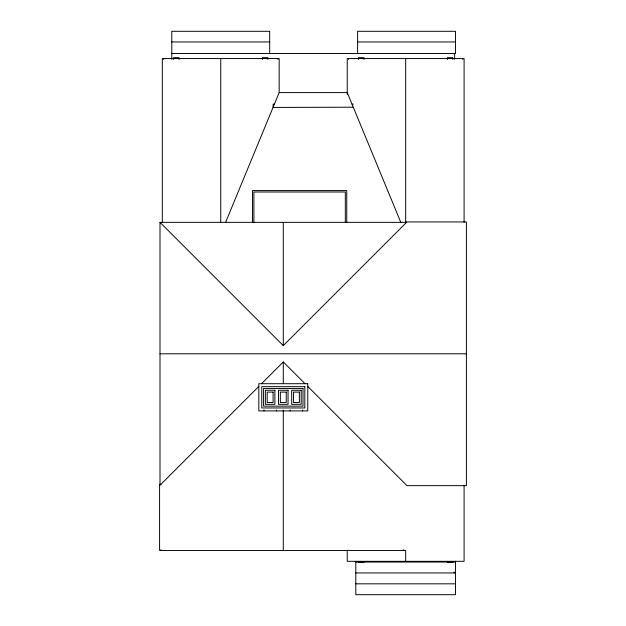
<?xml version="1.0" encoding="UTF-8"?>
<svg xmlns="http://www.w3.org/2000/svg" width="626" height="626" viewBox="0 0 626 626"><rect width="100%" height="100%" fill="white"/><g stroke="black" fill="none" stroke-linecap="round" stroke-linejoin="round"><path stroke-width="0.94" d="M225.571 222.433L279.165 92.593L279.165 58.554L162.314 58.554L162.314 222.426M160.006 222.347L283.288 345.638L406.579 222.347L160.006 222.347L160.006 485.236L258.812 386.43M261.535 383.707L283.288 361.953L305.042 383.707M171.79 41.95L269.689 41.95M357.61 41.95L455.509 41.95M171.79 53.507L455.509 53.507L455.509 31.3L357.61 31.3L357.61 53.507M279.165 92.593L347.242 92.593L400.836 222.433M274.415 104.104L273.132 104.104L273.132 107.437L353.275 107.21M351.992 104.104L353.275 104.104M405.671 221.94L466.409 221.94L466.409 485.643L406.986 485.643L307.765 386.43M160.006 353.792L466.409 353.792M160.913 484.328L159.591 484.328L159.591 550.504L405.671 550.504L405.671 561.326M355.811 562.062L455.525 562.062M358.534 562.234L363.972 562.234M447.371 562.234L452.809 562.234M355.811 572.947L455.525 572.947M355.811 583.823L455.525 583.823M464.093 222.426L464.093 58.554L347.242 58.554L347.242 94.44M464.093 485.346L464.093 561.326L347.242 561.326L347.242 550.027M462.778 58.554L462.778 59.462M455.525 561.232L455.525 594.7L355.811 594.7L355.811 561.232M454.625 53.507L454.625 59.267M454.171 572.039L454.171 572.947M452.809 59.462L452.809 57.647L447.371 57.647L447.371 59.533M405.671 58.554L405.671 223.255M403.793 549.605L403.793 550.504M363.972 59.533L363.972 57.647L358.534 57.647L358.534 59.462M348.557 58.554L348.557 59.462M346.749 222.566L346.749 190.57L252.466 190.57L252.466 222.566M345.317 222.097L345.317 192.002L253.89 192.002L253.89 222.097M302.601 409.999L302.601 410.906M290.174 409.999L290.174 410.906M283.288 222.347L283.288 345.638M283.288 361.953L283.288 383.636M283.288 410.069L283.288 550.504M277.85 58.554L277.85 59.462M276.41 409.999L276.41 410.906M269.689 53.507L269.689 31.3L171.79 31.3L171.79 59.267M267.881 59.462L267.881 57.647L262.443 57.647L262.443 59.533M263.976 409.999L263.976 410.906M220.743 58.554L220.743 222.473M179.036 59.533L179.036 57.647L173.598 57.647L173.598 59.462M163.629 58.554L163.629 59.462M160.913 549.605L160.913 550.504M307.765 383.707L258.812 383.707L258.812 410.906L307.765 410.906L307.765 383.707M304.823 386.657L261.762 386.657L261.762 407.956L304.823 407.956L304.823 386.657M303.007 388.464L263.569 388.464L263.569 406.141L303.007 406.141L303.007 388.464M274.9 390.28L265.385 390.28L265.385 404.333L274.9 404.333L274.9 390.28M288.046 390.28L278.531 390.28L278.531 404.333L288.046 404.333L288.046 390.28M301.192 390.28L291.677 390.28L291.677 404.333L301.192 404.333L301.192 390.28M273.092 392.095L267.2 392.095L267.2 402.518L273.092 402.518L273.092 392.095M286.238 392.095L280.346 392.095L280.346 402.518L286.238 402.518L286.238 392.095M299.377 392.095L293.484 392.095L293.484 402.518L299.377 402.518L299.377 392.095"/></g></svg>
